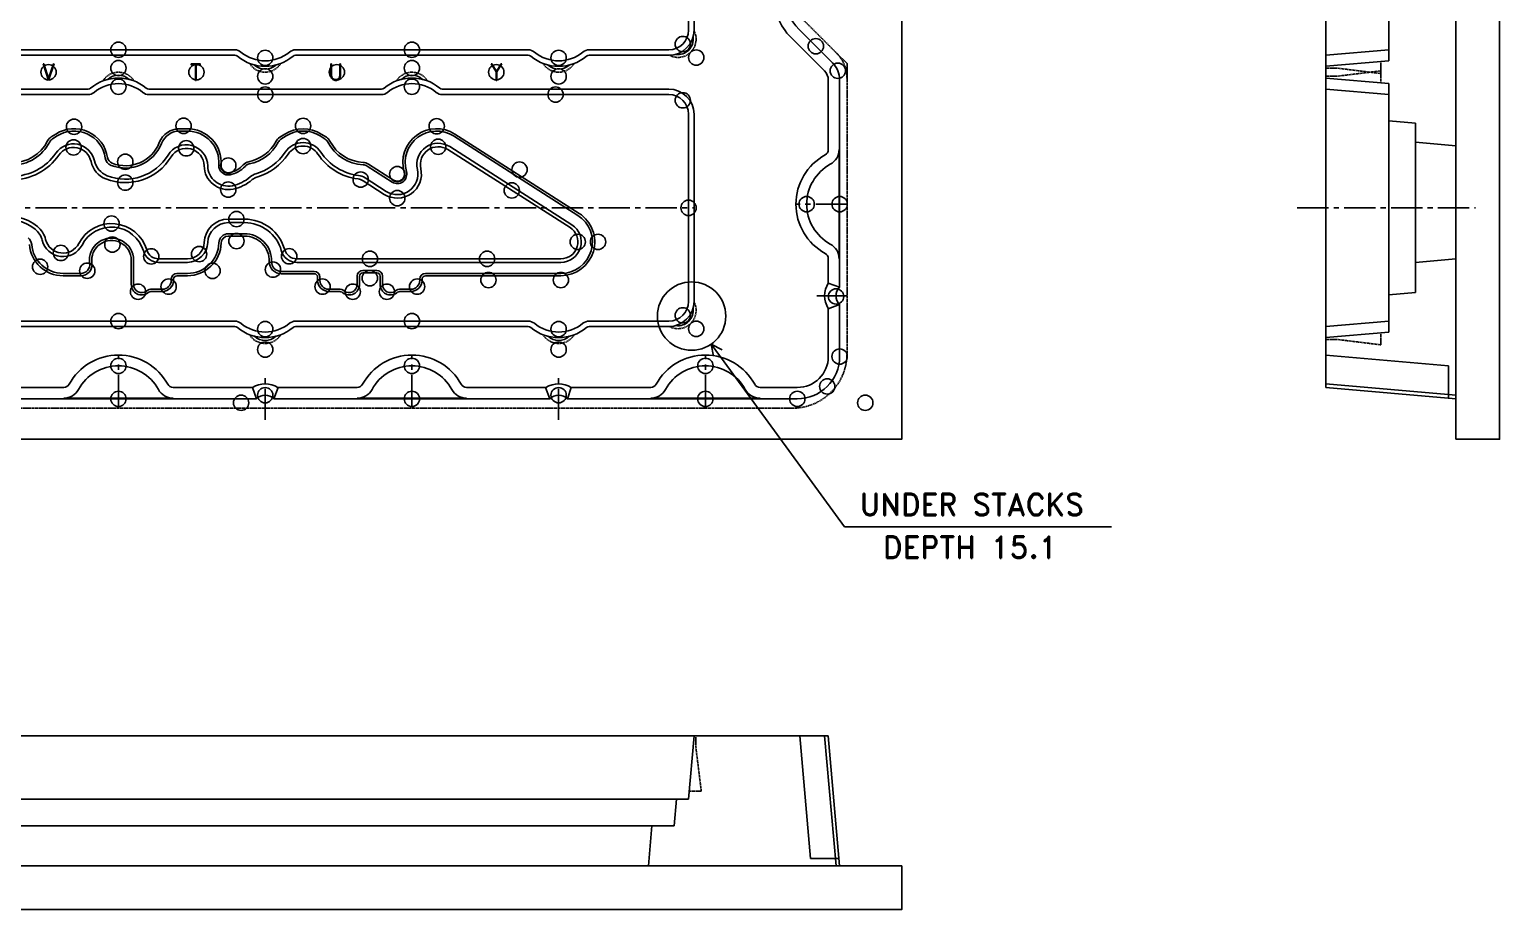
# Model space of a CAD drawing. Extents: x -875 to -41, y -325 to 190.
# Drawn here: x -444 to -41.2, y -303.9 to -62.6 of the extents above; entities that cross this region are included whole.
import ezdxf
from ezdxf import colors
from ezdxf.entities.mleader import LeaderData, LeaderLine
from ezdxf.enums import TextEntityAlignment as Align
from ezdxf.math import Vec2, Vec3

# ---------------------------------------------------------------- set-up
doc = ezdxf.new("R2010")
doc.units = 0
doc.header["$LTSCALE"] = 0.45
doc.header["$MEASUREMENT"] = 0
doc.linetypes.add('CENTER2', pattern=[28.575, 19.05, -3.175, 3.175, -3.175])
doc.linetypes.add('HIDDENX2', pattern=[0.75, 0.5, -0.25])
doc.layers.get('0').update_dxf_attribs({"linetype": 'CONTINUOUS'})
for name, color, linetype in [('ANA 10', 7, 'CONTINUOUS'), ('ANA 12', 6, 'CONTINUOUS'), ('ANA 21', 30, 'CONTINUOUS'), ('ANA 28.3', 4, 'CONTINUOUS'), ('ANA 30.5 Φ9.5x7° U15.1', 5, 'CONTINUOUS'), ('ANA 45.6', 31, 'CONTINUOUS'), ('ANA NEJI', 1, 'CONTINUOUS'), ('CENTER', 243, 'CENTER2'), ('DETAIL', 6, 'CONTINUOUS'), ('DIMENSION', 3, 'CONTINUOUS'), ('HIDDEN', 5, 'HIDDENX2'), ('LINE', 7, 'CONTINUOUS'), ('LINE1', 30, 'CONTINUOUS'), ('SECTION', 31, 'CONTINUOUS'), ('TEXT', 4, 'CONTINUOUS')]:
    doc.layers.add(name, color=color, linetype=linetype)
doc.styles.add('ROMAND', font='romand.shx', dxfattribs={"height": 6})

# ---------------------------------------------------------------- blocks, each defined once
blk = doc.blocks.new('ARROWHEAD')
for p in [(-1, 0), (-0.5, 0.25), (-0.5, -0.25)]:
    blk.add_line(p, (0, 0))

msp = doc.modelspace()

# ---------------------------------------------------------------- linework, layer by layer
at = {"layer": 'ANA 10'}
for centre in [(-228.54641, -67.24304), (-222.5174, -73.98256), (-369.025, -94.627), (-431.89835, -94.98824), (-401.00846, -95.24029), (-331.99986, -94.81226), (-417.72, -104.645), (-389.50995, -106.555), (-353.24175, -103.81693), (-311.83518, -106.78993), (-343.20396, -108.90421), (-222.015, -110.55), (-387.26788, -114.655), (-421.5, -115.865), (-293.74929, -120.895), (-435.37119, -123.92958), (-410.62237, -124.85667), (-397.49199, -124.2281), (-372.83159, -124.8394), (-350.70542, -125.535), (-318.60142, -125.535), (-223.01003, -135.85385), (-222.015, -152.315), (-379.4, -162.915), (-299, -162.915), (-225.41256, -160.51744), (-419.6, -163.915), (-339.2, -163.915), (-258.8, -163.915), (-233.615, -163.915)]:
    msp.add_circle(centre, 2.1, dxfattribs=at)
at = {"layer": 'ANA 12'}
for centre in [(-231.055, -110.55), (-419.6, -154.875), (-339.2, -154.875), (-258.8, -154.875)]:
    msp.add_circle(centre, 2.1, dxfattribs=at)
at = {"layer": 'ANA 21'}
for centre in [(-431.77, -89.34583), (-401.75688, -89.07544), (-369.02, -89.08497), (-332.42, -89.20604), (-417.72, -98.92476), (-389.50995, -99.955), (-343.20396, -102.30421), (-309.71856, -101.08634), (-421.27159, -121.61885), (-387.26788, -120.65541), (-288.21653, -120.895), (-441.05135, -127.71501), (-428.13916, -128.79443), (-393.82374, -128.82388), (-377.26318, -128.49228), (-350.73, -130.83485), (-414.23418, -134.54755), (-405.84794, -133.15206), (-363.69206, -133.15206), (-355.41082, -134.54755), (-346.04918, -134.54755), (-337.76794, -133.15206), (-318.22813, -131.34455), (-298.38929, -131.34455)]:
    msp.add_circle(centre, 2.1, dxfattribs=at)
at = {"layer": 'ANA 28.3'}
for centre in [(-419.6, -68.235), (-379.4, -70.44572), (-339.2, -68.235), (-299, -70.44572), (-265.00162, -66.65338), (-419.6, -78.34087), (-339.2, -78.34087), (-379.4, -80.505), (-299.84768, -80.505), (-265.00162, -82.08662), (-263.42, -111.555), (-419.6, -142.605), (-339.2, -142.605), (-265.00162, -141.02338), (-379.4, -144.81572), (-299, -144.81572)]:
    msp.add_circle(centre, 2.1, dxfattribs=at)
at = {"layer": 'ANA 30.5 Φ9.5x7° U15.1'}
for centre in [(-261.30001, -70.35499), (-419.6, -73.25003), (-339.2, -73.25003), (-379.4, -75.52012), (-299, -75.52012), (-261.30001, -144.72499), (-379.4, -150.40568), (-299, -150.40568)]:
    msp.add_circle(centre, 2.1, dxfattribs=at)
at = {"layer": 'ANA 45.6'}
for centre in [(-438.7575, -74.37), (-398.2279, -74.37), (-359.76487, -74.37), (-316.08497, -74.37)]:
    msp.add_circle(centre, 2.1, dxfattribs=at)
at = {"layer": 'ANA NEJI'}
for centre in [(-386, -165), (-215, -165)]:
    msp.add_circle(centre, 2.1, dxfattribs=at)
at = {"layer": 'CENTER'}
for p, q in [((-220, -110.55), (-233.99462, -110.55)), ((-220, -135.67), (-228.29908, -135.67)), ((-419.6, -165.93), (-419.6, -151.93538)), ((-339.2, -165.93), (-339.2, -151.93538)), ((-258.8, -165.93), (-258.8, -151.93538)), ((-379.4, -169.715), (-379.4, -157.63092)), ((-299, -169.715), (-299, -157.63092))]:
    msp.add_line(p, q, dxfattribs=at)
for points in [[(-738.09355, -111.555), (-261.90645, -111.555)], [(-96.6765, -111.555), (-47.84095, -111.555)]]:
    msp.add_lwpolyline(points, dxfattribs=at)
at = {"layer": 'DETAIL'}
for p, q in [((-222.18998, -95.58718), (-222.18998, -125.51282)), ((-88.82011, -151.93538), (-55.22011, -154.875)), ((-55.22011, -163.74002), (-55.22011, -154.875)), ((-434.56282, -163.74002), (-404.63718, -163.74002)), ((-324.23718, -163.74002), (-354.16282, -163.74002)), ((-273.76282, -163.74002), (-243.83718, -163.74002)), ((-232.95462, -256.33443), (-230.015, -289.93443)), ((-222.18998, -289.93443), (-230.015, -289.93443))]:
    msp.add_line(p, q, dxfattribs=at)
for centre, radius, start, end in [((-226.78998, -95.58718), 4.6, 298.7090536, 0), ((-218.595, -110.55), 12.46, 118.7090536, 241.2909464), ((-226.78998, -125.51282), 4.6, 360, 61.2909464), ((-419.6, -167.335), 12.46, 28.7090536, 151.2909464), ((-339.2, -167.335), 12.46, 28.7090536, 151.2909464), ((-258.8, -167.335), 12.46, 28.7090536, 151.2909464), ((-434.56282, -159.14002), 4.6, 270, 331.2909464), ((-404.63718, -159.14002), 4.6, 208.7090536, 270), ((-354.16282, -159.14002), 4.6, 270, 331.2909464), ((-324.23718, -159.14002), 4.6, 208.7090536, 270), ((-273.76282, -159.14002), 4.6, 270, 331.2909464), ((-243.83718, -159.14002), 4.6, 208.7090536, 270)]:
    msp.add_arc(centre, radius, start, end, dxfattribs=at)
at = {"layer": 'DIMENSION'}
for p in [(-222.92893, -69.07107), (-220, -76.14214)]:
    msp.add_line(p, (-220, -72), dxfattribs=at)
msp.add_circle((-262.58461, -141.23737), 9.38058, dxfattribs=at)
at = {"layer": 'HIDDEN'}
for p, q in [((-73.72011, -71.44248), (-73.72011, -74.73731)), ((-85.93663, -73.23731), (-88.82011, -73.23731)), ((-85.93663, -75.50269), (-88.82011, -75.50269)), ((-73.72011, -74.73731), (-85.93663, -73.23731)), ((-73.72011, -74.00269), (-85.93663, -75.50269)), ((-73.72011, -77.29752), (-73.72011, -74.00269)), ((-85.93663, -147.60731), (-88.82011, -147.60731)), ((-73.72011, -149.10731), (-85.93663, -147.60731)), ((-73.72011, -145.81248), (-73.72011, -149.10731)), ((-261.43269, -259.21792), (-261.43269, -256.33443)), ((-259.93269, -271.43443), (-261.43269, -259.21792)), ((-263.22752, -271.43443), (-259.93269, -271.43443))]:
    msp.add_line(p, q, dxfattribs=at)
msp.add_lwpolyline([(-765, -166.5, -0.414213562), (-780, -151.5), (-780, -76.14214, -0.198912367), (-777.07107, -69.07107), (-767.92893, -59.92893, 0.198912367), (-765, -52.85786), (-765, 52.85786, 0.198912367), (-767.92893, 59.92893), (-777.07107, 69.07107, -0.198912367), (-780, 76.14214), (-780, 151.5, -0.414213562), (-765, 166.5), (-235, 166.5, -0.414213562), (-220, 151.5), (-220, 76.14214, -0.198912367), (-222.92893, 69.07107), (-232.07107, 59.92893, 0.198912367), (-235, 52.85786), (-235, -52.85786, 0.198912367), (-232.07107, -59.92893), (-222.92893, -69.07107, -0.198912367), (-220, -76.14214), (-220, -151.5, -0.414213562), (-235, -166.5)], format="xyb", close=True, dxfattribs=at)
for points in [[(-268.65926, -69.74668, 0.735831512), (-261.90832, -62.99574)], [(-383.66432, -71.97422, 0.560307678), (-375.13568, -71.97422)], [(-303.26432, -71.97422, 0.560307678), (-294.73568, -71.97422)], [(-415.33568, -76.76578, 0.560307678), (-423.86432, -76.76578)], [(-334.93568, -76.76578, 0.560307678), (-343.46432, -76.76578)], [(-268.65926, -144.11668, 0.735831512), (-261.90832, -137.36574)], [(-383.66432, -146.34422, 0.560307678), (-375.13568, -146.34422)], [(-303.26432, -146.34422, 0.560307678), (-294.73568, -146.34422)]]:
    msp.add_lwpolyline(points, format="xyb", dxfattribs=at)
at = {"layer": 'LINE'}
for p, q in [((-64.22011, -93.55262), (-53.22011, -94.515)), ((-53.22011, -125.555), (-64.22011, -126.51738)), ((-222.015, -133.26168), (-225.1296, -132.22189)), ((-222.015, -138.07832), (-225.1296, -139.25247)), ((-381.80832, -163.915), (-382.84811, -160.8004)), ((-376.99168, -163.915), (-375.81753, -160.8004)), ((-301.40832, -163.915), (-302.58247, -160.8004)), ((-296.59168, -163.915), (-295.55189, -160.8004)), ((-88.82011, -159.8004), (-53.22011, -162.915)), ((-88.82011, -160.8004), (-53.22011, -163.915)), ((-53.22011, -162.775), (-53.22011, -167.915)), ((-53.22011, -167.915), (-53.22011, -162.915)), ((-226.1296, -256.33443), (-223.015, -291.93443)), ((-225.1296, -256.33443), (-222.015, -291.93443)), ((-274.4, -291.93443), (-273.43762, -280.93443)), ((-725.6, -291.93443), (-275.94119, -291.93443)), ((-218.015, -291.93443), (-223.015, -291.93443))]:
    msp.add_line(p, q, dxfattribs=at)
for points in [[(-795, -175), (-205, -175), (-205, 175), (-795, 175)], [(-53.22011, -175), (-41.22011, -175), (-41.22011, 175), (-53.22011, 175)], [(-795, -303.93443), (-205, -303.93443), (-205, -291.93443), (-795, -291.93443)]]:
    msp.add_lwpolyline(points, close=True, dxfattribs=at)
for points in [[(-237.09, -2.40832), (-237.09, -53.12, 0.198912367), (-233.14473, -62.64473), (-223.9481, -71.84136, -0.198912367), (-222.015, -76.50827), (-222.015, -133.26168)], [(-461.38266, -122.57327, -0.529435838), (-441.80816, -116.67226, -0.163823285), (-439.55305, -120.22958, 0.693310824), (-430.43953, -121.31106, -0.676708968), (-411.84704, -123.09236, 0.332877546), (-408.5846, -125.535), (-400.72, -125.535, 0.404861858), (-396.08238, -121.04361, -0.404861858), (-389.48577, -114.655), (-385.05, -114.655, -0.337565256), (-374.04906, -123.03723, 0.337565256), (-370.77095, -125.535), (-298.38929, -125.535, 0.749486397), (-295.88968, -116.98584), (-329.36019, -95.58404, 0.672107848), (-336.77378, -100.81665, -0.672149853), (-346.76007, -107.86425), (-352.56894, -104.14898, 0.111014008), (-353.971, -103.64053, -0.218094465), (-364.94007, -96.82083, 0.537055823), (-373.10993, -96.82083, -0.176578941), (-381.65554, -103.13239, 0.107528034), (-382.92366, -103.82652, -0.129553397), (-388.20057, -106.42381, -0.4690711), (-396.10909, -100.06134, 0.752293311), (-405.19703, -97.59748, -0.364406279), (-423.05341, -103.63968, -0.252234906), (-427.10585, -98.86748, 0.658259425), (-435.9339, -97.10897, -0.52220494), (-461.55352, -97.24192, 0.732225984)], [(-222.015, -138.07832), (-222.015, -152.315, -0.414213562), (-233.615, -163.915), (-296.59168, -163.915)]]:
    msp.add_lwpolyline(points, format="xyb", dxfattribs=at)
at = {"layer": 'LINE', "color": 6}
for points in [[(-266.91119, -69.47982, 0.497249365), (-262.17518, -64.74381)], [(-382.29493, -72.40648, 0.399690976), (-376.50507, -72.40648)], [(-301.89493, -72.40648, 0.399690976), (-296.10507, -72.40648)], [(-416.70507, -76.33352, 0.399690976), (-422.49493, -76.33352)], [(-336.30507, -76.33352, 0.399690976), (-342.09493, -76.33352)], [(-266.91119, -143.84982, 0.497249365), (-262.17518, -139.11381)], [(-382.29493, -146.77648, 0.399690976), (-376.50507, -146.77648)], [(-301.89493, -146.77648, 0.399690976), (-296.10507, -146.77648)]]:
    msp.add_lwpolyline(points, format="xyb", dxfattribs=at)
at = {"layer": 'LINE'}
for points in [[(-381.80832, -163.915), (-457.39168, -163.915)], [(-301.40832, -163.915), (-376.99168, -163.915)]]:
    msp.add_lwpolyline(points, dxfattribs=at)
for centre, start, end in [((-219.615, -135.67), 134.9008722, 225.0991278), ((-379.4, -166.315), 44.9008722, 135.0991278), ((-299, -166.315), 44.9008722, 135.0991278)]:
    msp.add_arc(centre, 3.4, start, end, dxfattribs=at)
at = {"layer": 'LINE1'}
for p, q in [((-71.52011, -87.70633), (-64.22011, -88.345)), ((-64.22011, -134.795), (-64.22011, -88.345)), ((-71.52011, -135.43367), (-64.22011, -134.795)), ((-267.387, -280.93443), (-266.74833, -273.63443)), ((-732.613, -280.93443), (-270.12718, -280.93443)), ((-731.05881, -280.93443), (-267.387, -280.93443))]:
    msp.add_line(p, q, dxfattribs=at)
for points in [[(-459.14231, -93.51063, 0.614067355), (-438.43378, -93.50293, -0.133980911), (-437.65673, -92.64402), (-436.42528, -91.85641, -0.544086912), (-423.22274, -97.87251, 0.269110703), (-421.59719, -99.91417, 0.413098009), (-407.81568, -93.90995, -0.307794184), (-402.79376, -90.495), (-400.72, -90.495, -0.435765572), (-392.10302, -99.76532, 0.496548513), (-388.99414, -102.50332, 0.158781017), (-384.92813, -100.20408, -0.158499359), (-383.74413, -99.5337, 0.225839157), (-375.83883, -93.58569, -0.13080024), (-375.07437, -92.75124), (-373.67528, -91.85641, -0.292443133), (-364.36472, -91.85641), (-362.98064, -92.74164, -0.131001138), (-362.21538, -93.57763, 0.266577084), (-352.56206, -99.75175, -0.131001138), (-351.4822, -100.09588), (-344.60485, -104.49453, 0.693592286), (-340.70945, -101.57112, -0.693549434), (-327.76556, -91.85587), (-293.73485, -113.61587, -0.749486397), (-298.38929, -129.535), (-335.465, -129.535, 0.414213562), (-337.065, -131.135), (-337.065, -131.455, -0.414213562), (-339.465, -133.855), (-342.21544, -133.855, 0.159587181), (-343.75354, -134.35875, -0.614415563), (-347.255, -132.585), (-347.255, -130.315, 0.414213562), (-348.855, -128.715), (-352.605, -128.715, 0.414213562), (-354.205, -130.315), (-354.205, -132.585, -0.614415563), (-357.70646, -134.35875, 0.159587181), (-359.24456, -133.855), (-361.995, -133.855, -0.414213562), (-364.395, -131.455), (-364.395, -130.575, 0.414213562), (-365.995, -128.975), (-375.0448, -128.975, -0.423315007), (-377.64355, -126.29448, 0.423315007), (-385.05, -118.655), (-389.48577, -118.655, 0.404861858), (-392.08443, -121.17173, -0.404861858), (-400.72, -129.535), (-403.545, -129.535, 0.414213562), (-405.145, -131.135), (-405.145, -131.455, -0.414213562), (-407.545, -133.855), (-410.40044, -133.855, 0.159587181), (-411.93854, -134.35875, -0.614415563), (-415.44, -132.585), (-415.44, -125.925, 1.074462736), (-427.4977, -126.79174, -0.456901809), (-429.87302, -129.535), (-434.76, -129.535, -0.390799305), (-443.37195, -121.59061, 0.205095841), (-444.32656, -119.77994, 0.524268273)], [(-460.46446, -122.8615, -0.529435838), (-442.41407, -117.41995, -0.163823285), (-440.48779, -120.45856, 0.693310824), (-429.58434, -121.75245, -0.676708968), (-412.77047, -123.36334, 0.332877546), (-408.5846, -126.49738), (-400.72, -126.49738, 0.404861858), (-395.1205, -121.07444, -0.404861858), (-389.48577, -115.61738), (-385.05, -115.61738, -0.337565256), (-374.97693, -123.29261, 0.337565256), (-370.77095, -126.49738), (-298.38929, -126.49738, 0.749486397), (-295.37124, -116.17504), (-328.84175, -94.77325, 0.672107848), (-337.71139, -101.03356, -0.672149853), (-346.24154, -107.05352), (-352.0504, -103.33825, 0.111014008), (-353.84932, -102.68588, -0.218094465), (-364.13777, -96.28933, 0.537055823), (-373.91223, -96.28933, -0.176578941), (-381.92759, -102.20926, 0.107528034), (-383.55466, -103.09988, -0.129553397), (-388.3915, -105.48057, -0.4690711), (-395.14684, -100.04583, 0.752293311), (-406.01968, -97.09806, -0.364406279), (-422.70305, -102.74334, -0.252234906), (-426.16459, -98.667, 0.658259425), (-436.72649, -96.56311, -0.52220494), (-460.76663, -96.68787, 0.732225984)]]:
    msp.add_lwpolyline(points, format="xyb", dxfattribs=at)
at = {"layer": 'SECTION'}
for p, q in [((-88.82011, -160.8004), (-88.82011, 160.8004)), ((-774.8704, -256.33443), (-225.1296, -256.33443))]:
    msp.add_line(p, q, dxfattribs=at)
for points in [[(-491.67535, -4.62145), (-427.92465, -4.62145, 0.17551048), (-427.22893, -4.36947, -0.362177448), (-411.97107, -4.36947, 0.17551048), (-411.27535, -4.62145), (-347.52465, -4.62145, 0.17551048), (-346.82893, -4.36947, -0.362177448), (-331.57107, -4.36947, 0.17551048), (-330.87535, -4.62145), (-268.82, -4.62145, -0.414213562), (-261.90645, -11.535), (-261.90645, -62.835, -0.414213562), (-268.82, -69.74855), (-290.67535, -69.74855, 0.17551048), (-291.37107, -70.00053, -0.362177448), (-306.62893, -70.00053, 0.17551048), (-307.32465, -69.74855), (-371.07535, -69.74855, 0.17551048), (-371.77107, -70.00053, -0.362177448), (-387.02893, -70.00053, 0.17551048), (-387.72465, -69.74855), (-451.47535, -69.74855, 0.17551048)], [(-240.2046, -45.11282), (-240.2046, -53.12, 0.198912367), (-235.34708, -64.84708), (-226.15045, -74.04371, -0.198912367), (-225.1296, -76.50827), (-225.1296, -95.58718)], [(-491.67535, -78.99145), (-427.92465, -78.99145, 0.17551048), (-427.22893, -78.73947, -0.362177448), (-411.97107, -78.73947, 0.17551048), (-411.27535, -78.99145), (-347.52465, -78.99145, 0.17551048), (-346.82893, -78.73947, -0.362177448), (-331.57107, -78.73947, 0.17551048), (-330.87535, -78.99145), (-268.82, -78.99145, -0.414213562), (-261.90645, -85.905), (-261.90645, -137.205, -0.414213562), (-268.82, -144.11855), (-290.67535, -144.11855, 0.17551048), (-291.37107, -144.37053, -0.362177448), (-306.62893, -144.37053, 0.17551048), (-307.32465, -144.11855), (-371.07535, -144.11855, 0.17551048), (-371.77107, -144.37053, -0.362177448), (-387.02893, -144.37053, 0.17551048), (-387.72465, -144.11855), (-451.47535, -144.11855, 0.17551048)], [(-225.1296, -139.13831), (-225.1296, -152.315, -0.414213562), (-233.615, -160.8004), (-243.83718, -160.8004)]]:
    msp.add_lwpolyline(points, format="xyb", dxfattribs=at)
for points in [[(-225.1296, -125.51282), (-225.1296, -132.22189)], [(-434.56282, -160.8004), (-456.35189, -160.8004)], [(-382.84811, -160.8004), (-404.63718, -160.8004)], [(-354.16282, -160.8004), (-375.93169, -160.8004)], [(-302.46831, -160.8004), (-324.23718, -160.8004)], [(-273.76282, -160.8004), (-295.55189, -160.8004)]]:
    msp.add_lwpolyline(points, dxfattribs=at)
for centre, radius, start, end in [((-226.78998, -95.58718), 1.66038, 298.7090536, 0), ((-218.595, -110.55), 15.39962, 118.7090536, 241.2909464), ((-226.78998, -125.51282), 1.66038, 360, 61.2909464), ((-219.615, -135.67), 6.5146, 147.8328503, 212.1671497), ((-419.6, -167.335), 15.39962, 28.7090536, 151.2909464), ((-339.2, -167.335), 15.39962, 28.7090536, 151.2909464), ((-258.8, -167.335), 15.39962, 28.7090536, 151.2909464), ((-434.56282, -159.14002), 1.66038, 270, 331.2909464), ((-404.63718, -159.14002), 1.66038, 208.7090536, 270), ((-379.4, -166.315), 6.5146, 57.8328503, 122.1671497), ((-354.16282, -159.14002), 1.66038, 270, 331.2909464), ((-324.23718, -159.14002), 1.66038, 208.7090536, 270), ((-299, -166.315), 6.5146, 57.8328503, 122.1671497), ((-273.76282, -159.14002), 1.66038, 270, 331.2909464), ((-243.83718, -159.14002), 1.66038, 208.7090536, 270)]:
    msp.add_arc(centre, radius, start, end, dxfattribs=at)
at = {"layer": 'TEXT'}
for p, q in [((-71.52011, -3.12), (-71.52011, -71.25)), ((-88.82011, -69.74855), (-71.52011, -68.235)), ((-88.82011, -72.76355), (-71.52011, -71.25)), ((-88.82011, -75.97645), (-71.52011, -77.49)), ((-88.82011, -78.99145), (-71.52011, -80.505)), ((-71.52011, -77.49), (-71.52011, -145.62)), ((-88.82011, -144.11855), (-71.52011, -142.605)), ((-88.82011, -147.13355), (-71.52011, -145.62)), ((-261.90645, -256.33443), (-263.42, -273.63443)), ((-736.58, -273.63443), (-263.42, -273.63443))]:
    msp.add_line(p, q, dxfattribs=at)
for points in [[(-491.67535, -6.135), (-427.92465, -6.135, 0.17551048), (-426.25972, -5.532, -0.362177448), (-412.94028, -5.532, 0.17551048), (-411.27535, -6.135), (-347.52465, -6.135, 0.17551048), (-345.85972, -5.532, -0.362177448), (-332.54028, -5.532, 0.17551048), (-330.87535, -6.135), (-268.82, -6.135, -0.414213562), (-263.42, -11.535), (-263.42, -62.835, -0.414213562), (-268.82, -68.235), (-290.67535, -68.235, 0.17551048), (-292.34028, -68.838, -0.362177448), (-305.65972, -68.838, 0.17551048), (-307.32465, -68.235), (-371.07535, -68.235, 0.17551048), (-372.74028, -68.838, -0.362177448), (-386.05972, -68.838, 0.17551048), (-387.72465, -68.235), (-451.47535, -68.235, 0.17551048)], [(-491.67535, -80.505), (-427.92465, -80.505, 0.17551048), (-426.25972, -79.902, -0.362177448), (-412.94028, -79.902, 0.17551048), (-411.27535, -80.505), (-347.52465, -80.505, 0.17551048), (-345.85972, -79.902, -0.362177448), (-332.54028, -79.902, 0.17551048), (-330.87535, -80.505), (-268.82, -80.505, -0.414213562), (-263.42, -85.905), (-263.42, -137.205, -0.414213562), (-268.82, -142.605), (-290.67535, -142.605, 0.17551048), (-292.34028, -143.208, -0.362177448), (-305.65972, -143.208, 0.17551048), (-307.32465, -142.605), (-371.07535, -142.605, 0.17551048), (-372.74028, -143.208, -0.362177448), (-386.05972, -143.208, 0.17551048), (-387.72465, -142.605), (-451.47535, -142.605, 0.17551048)], [(-444.00855, -121.64203, 0.390799305), (-434.76, -130.17367), (-429.87302, -130.17367, 0.456901809), (-426.8656, -126.70039, -1.074462736), (-416.07867, -125.925), (-416.07867, -132.585, 0.614415563), (-411.56072, -134.87368, -0.159587181), (-410.40044, -134.49367), (-407.545, -134.49367, 0.414213562), (-404.50633, -131.455), (-404.50633, -131.135, -0.414213562), (-403.545, -130.17367), (-400.72, -130.17367, 0.404861858), (-391.44609, -121.19218, -0.404861858), (-389.48577, -119.29367), (-385.05, -119.29367, -0.423315007), (-378.28192, -126.2747, 0.423315007), (-375.0448, -129.61367), (-365.995, -129.61367, -0.414213562), (-365.03367, -130.575), (-365.03367, -131.455, 0.414213562), (-361.995, -134.49367), (-359.24456, -134.49367, -0.159587181), (-358.08428, -134.87368, 0.614415563), (-353.56633, -132.585), (-353.56633, -130.315, -0.414213562), (-352.605, -129.35367), (-348.855, -129.35367, -0.414213562), (-347.89367, -130.315), (-347.89367, -132.585, 0.614415563), (-343.37572, -134.87368, -0.159587181), (-342.21544, -134.49367), (-339.465, -134.49367, 0.414213562), (-336.42633, -131.455), (-336.42633, -131.135, -0.414213562), (-335.465, -130.17367), (-298.38929, -130.17367, 0.749486397), (-293.39079, -113.07779), (-327.4215, -91.31779, 0.693549434), (-341.3222, -101.7512, -0.693592286), (-344.26073, -103.9565), (-351.13808, -99.55784, 0.131001138), (-352.53142, -99.11382, -0.266577084), (-361.6491, -93.28229, 0.131001138), (-362.63652, -92.20361), (-364.0206, -91.31837, 0.292443133), (-374.0194, -91.31837), (-375.41849, -92.21321, 0.13080024), (-376.40487, -93.2899, -0.225839157), (-383.87152, -98.90787, 0.158499359), (-385.39924, -99.77287, -0.158781017), (-389.12084, -101.87735, -0.496548513), (-391.46606, -99.81191, 0.435765572), (-400.72, -89.85633), (-402.79376, -89.85633, 0.307794184), (-408.40963, -93.67518, -0.413098009), (-421.36468, -99.31933, -0.269110703), (-422.59092, -97.77918, 0.544086912), (-436.7694, -91.31837), (-438.00085, -92.10599, 0.133980911), (-439.00347, -93.21424, -0.614067355), (-458.57283, -93.22152, 0.133820971)]]:
    msp.add_lwpolyline(points, format="xyb", dxfattribs=at)

# ---------------------------------------------------------------- texts
at = {"layer": 'DIMENSION', "style": 'ROMAND'}
for s, p in [('UNDER STACKS', (-216.52694, -195.87049)), ('DEPTH 15.1', (-210.15032, -207.58728))]:
    msp.add_text(s, height=6, dxfattribs=at).set_placement(p)
at = {"layer": 'TEXT', "style": 'ROMAND'}
for s, p in [('V', (-438.72184, -74.37)), ('T', (-398.42764, -74.37)), ('U', (-360.07744, -74.37)), ('Y', (-316.04705, -74.37))]:
    msp.add_text(s, height=4.5, dxfattribs=at).set_placement(p, align=Align.MIDDLE)

# ---------------------------------------------------------------- leaders
at = {"layer": 'DIMENSION'}
ml = msp.add_multileader_mtext('Standard', dxfattribs=at)
ml.set_content('', color=256, style='STANDARD')
ml.set_leader_properties()
ml.set_arrow_properties(name='ARROWHEAD')
ml.build(insert=Vec2(0, 0))
ml.multileader.update_dxf_attribs({"text_right_attachment_type": 6, "dogleg_length": 0.36, "arrow_head_size": 6})
ctx = ml.context
ctx.base_point, ctx.char_height, ctx.arrow_head_size, ctx.landing_gap_size, ctx.plane_origin = Vec3(-147.54372, -199.00824), 0.18, 6, 0.09, Vec3(-222.40354, -144.97026)
ctx.right_attachment = 6
notes = []
notes.append((ctx, [(0, (1, 1, 0), (-220.71134, -199.00824), (1, 0), 73.16762, [(0, [(-257.1769, -148.90235)], 0, [])])]))
ctx.mtext.insert, ctx.mtext.flow_direction = Vec3(-147.45372, -198.91824), 5
for ctx, leaders in notes:
    for number, flags, end, landing, length, lines in leaders:
        leader = LeaderData()
        leader.index, (leader.has_last_leader_line, leader.has_dogleg_vector, leader.attachment_direction) = number, flags
        leader.last_leader_point, leader.dogleg_vector, leader.dogleg_length = Vec3(end), Vec3(landing), length
        for number, points, colour, breaks in lines:
            line = LeaderLine()
            line.index, line.vertices, line.color, line.breaks = number, Vec3.list(points), colors.encode_raw_color(colour), breaks
            leader.lines.append(line)
        ctx.leaders.append(leader)

doc.saveas('drawing.dxf')
